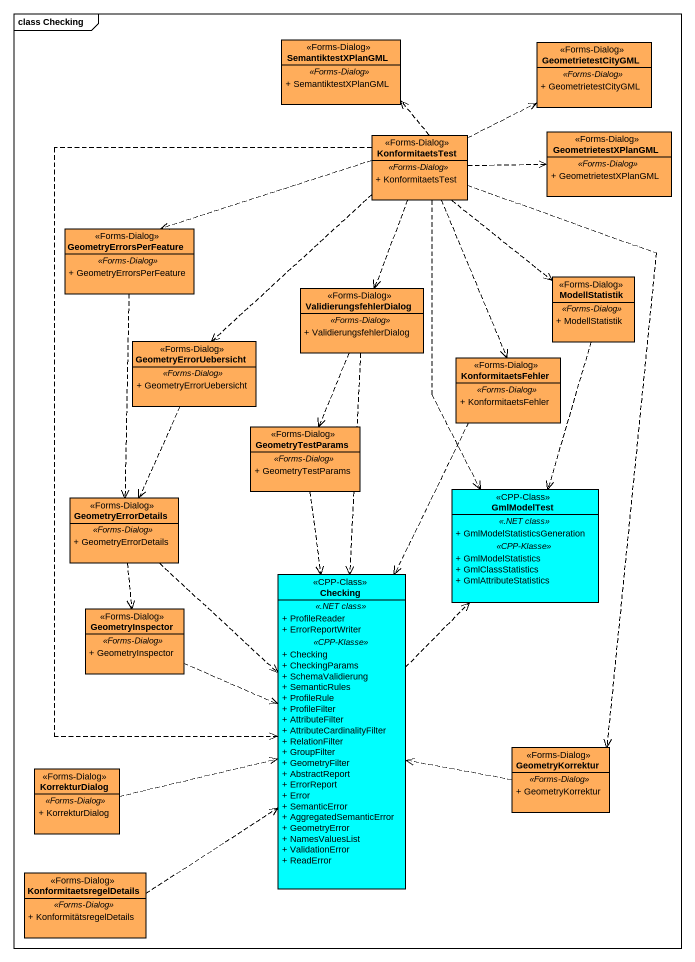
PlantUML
@startuml
mainframe class Checking
hide circle
hide empty members
skinparam classAttributeIconSize 0
class SemantiktestXPlanGML <<Forms-Dialog>> #FFAD5B {
  .. <<Forms-Dialog>> ..
  + SemantiktestXPlanGML
}
class GeometrietestCityGML <<Forms-Dialog>> #FFAD5B {
  .. <<Forms-Dialog>> ..
  + GeometrietestCityGML
}
class KonformitaetsTest <<Forms-Dialog>> #FFAD5B {
  .. <<Forms-Dialog>> ..
  + KonformitaetsTest
}
class GeometrietestXPlanGML <<Forms-Dialog>> #FFAD5B {
  .. <<Forms-Dialog>> ..
  + GeometrietestXPlanGML
}
class GeometryErrorsPerFeature <<Forms-Dialog>> #FFAD5B {
  .. <<Forms-Dialog>> ..
  + GeometryErrorsPerFeature
}
class ValidierungsfehlerDialog <<Forms-Dialog>> #FFAD5B {
  .. <<Forms-Dialog>> ..
  + ValidierungsfehlerDialog
}
class ModellStatistik <<Forms-Dialog>> #FFAD5B {
  .. <<Forms-Dialog>> ..
  + ModellStatistik
}
class GeometryErrorUebersicht <<Forms-Dialog>> #FFAD5B {
  .. <<Forms-Dialog>> ..
  + GeometryErrorUebersicht
}
class KonformitaetsFehler <<Forms-Dialog>> #FFAD5B {
  .. <<Forms-Dialog>> ..
  + KonformitaetsFehler
}
class GeometryTestParams <<Forms-Dialog>> #FFAD5B {
  .. <<Forms-Dialog>> ..
  + GeometryTestParams
}
class GeometryErrorDetails <<Forms-Dialog>> #FFAD5B {
  .. <<Forms-Dialog>> ..
  + GeometryErrorDetails
}
class GmlModelTest <<CPP-Class>> #00FFFF {
  .. <<.NET class>> ..
  + GmlModelStatisticsGeneration
  .. <<CPP-Klasse>> ..
  + GmlModelStatistics
  + GmlClassStatistics
  + GmlAttributeStatistics
}
class Checking <<CPP-Class>> #00FFFF {
  .. <<.NET class>> ..
  + ProfileReader
  + ErrorReportWriter
  .. <<CPP-Klasse>> ..
  + Checking
  + CheckingParams
  + SchemaValidierung
  + SemanticRules
  + ProfileRule
  + ProfileFilter
  + AttributeFilter
  + AttributeCardinalityFilter
  + RelationFilter
  + GroupFilter
  + GeometryFilter
  + AbstractReport
  + ErrorReport
  + Error
  + SemanticError
  + AggregatedSemanticError
  + GeometryError
  + NamesValuesList
  + ValidationError
  + ReadError
}
class GeometryInspector <<Forms-Dialog>> #FFAD5B {
  .. <<Forms-Dialog>> ..
  + GeometryInspector
}
class KorrekturDialog <<Forms-Dialog>> #FFAD5B {
  .. <<Forms-Dialog>> ..
  + KorrekturDialog
}
class GeometryKorrektur <<Forms-Dialog>> #FFAD5B {
  .. <<Forms-Dialog>> ..
  + GeometryKorrektur
}
class KonformitaetsregelDetails <<Forms-Dialog>> #FFAD5B {
  .. <<Forms-Dialog>> ..
  + KonformitätsregelDetails
}
KonformitaetsTest .up.> SemantiktestXPlanGML
KonformitaetsTest .right.> GeometrietestCityGML
KonformitaetsTest .right.> GeometrietestXPlanGML
KonformitaetsTest .left.> GeometryErrorsPerFeature
KonformitaetsTest ..> ValidierungsfehlerDialog
KonformitaetsTest ..> ModellStatistik
KonformitaetsTest ..> GeometryErrorUebersicht
KonformitaetsTest ..> KonformitaetsFehler
KonformitaetsTest ..> GmlModelTest
KonformitaetsTest ..> Checking
KonformitaetsTest ..> GeometryKorrektur
GeometryErrorsPerFeature ..> GeometryErrorDetails
ValidierungsfehlerDialog ..> GeometryTestParams
ValidierungsfehlerDialog ..> Checking
ModellStatistik ..> GmlModelTest
GeometryErrorUebersicht ..> GeometryErrorDetails
KonformitaetsFehler ..> Checking
GeometryTestParams ..> Checking
GeometryErrorDetails ..> Checking
GeometryErrorDetails ..> GeometryInspector
Checking .up.> GmlModelTest
GeometryInspector .right.> Checking
KorrekturDialog .right.> Checking
GeometryKorrektur .left.> Checking
KonformitaetsregelDetails .up.> Checking
@enduml
